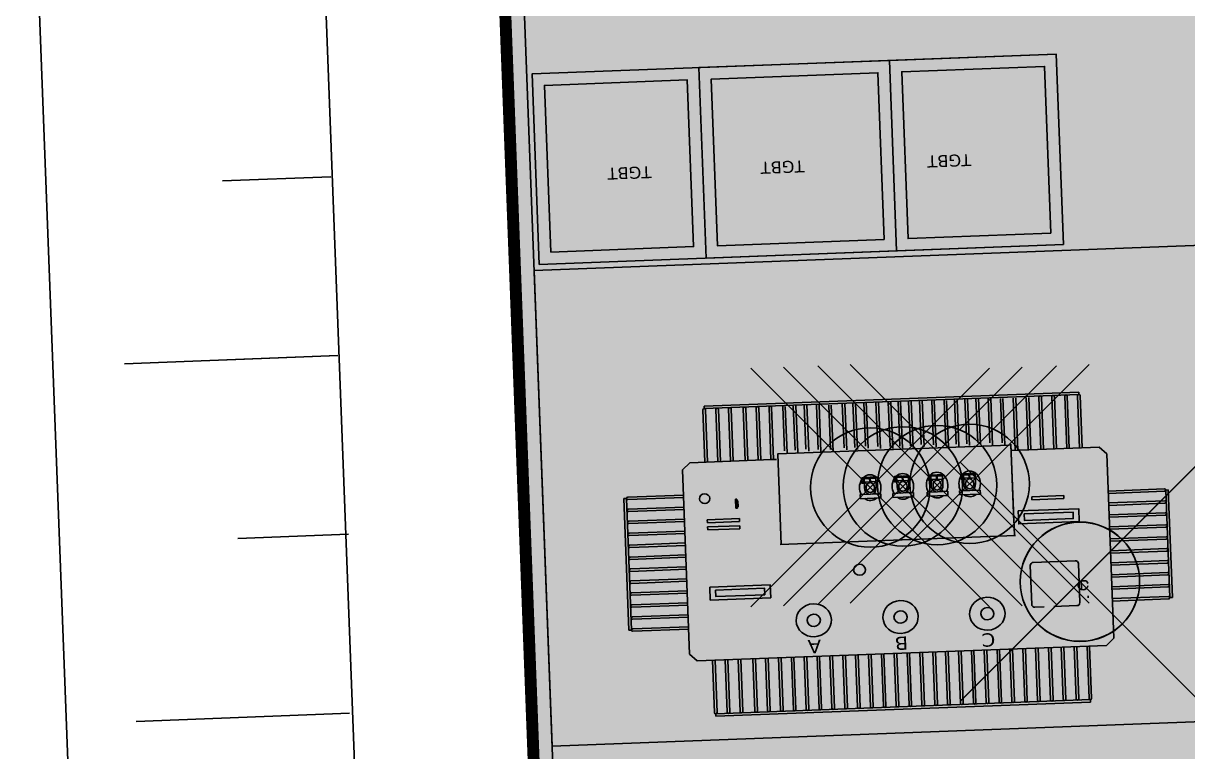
# Model space of a CAD drawing. Header units: metres. Extents: x 1956498 to 1957612, y 2277909 to 2278547.
# Drawn here: x 1956790.986 to 1956795.864, y 2278308.567 to 2278311.62 of the extents above; entities that cross this region are included whole.
import ezdxf
from ezdxf.enums import TextEntityAlignment as Align

# ---------------------------------------------------------------- set-up
doc = ezdxf.new("R2010")
doc.units = ezdxf.units.M
doc.header["$PDMODE"] = 35
doc.header["$PDSIZE"] = 0.5
doc.linetypes.add('Blanc', pattern=[0])
doc.linetypes.add('NASCOSTA', pattern=[9.524999999999999, 6.35, -3.175])
for name, color, linetype in [('PVcase Transformers', 7, 'Continuous'), ('UBS-100-Postes', 8, 'Continuous'), ('UBS_400_DETAIL POSTE HTA TOOLKIT UBS', 7, 'Continuous')]:
    doc.layers.add(name, color=color, linetype=linetype)
doc.styles.get("Standard").update_dxf_attribs({"font": 'verdana.ttf'})
doc.styles.add('UBS-Style de texte', font='verdana.ttf')

# ---------------------------------------------------------------- blocks, each defined once
blk = doc.blocks.new('*U2670')
at = {"layer": 'UBS-100-Postes', "true_color": 0xb0c4d8, "transparency": 33554687}
blk.add_hatch(color=9, dxfattribs=at).paths.add_polyline_path([(0, 3), (5.3, 3), (5.3, 0), (0, 0)])
at = {"layer": 'UBS-100-Postes', "color": 7, "transparency": 33554687, "const_width": 0.05}
blk.add_lwpolyline([(0, 3), (5.3, 3), (5.3, 0), (0, 0)], close=True, dxfattribs=at)
at = {"color": 7, "transparency": 33554687}
blk.add_attdef('NUMEROPOSTE', text='', height=1, dxfattribs=at).set_placement((2, 1.205512531386091), align=Align.MIDDLE_CENTER)
at = {"layer": 'UBS-100-Postes', "color": 7, "transparency": 33554687, "insert": (2.112865852286735, 1.455512531386091), "char_height": 1, "attachment_point": 5, "style": 'UBS-Style de texte'}
blk.add_mtext_dynamic_manual_height_columns('\\pxqc;PDT', width=7.5, gutter_width=7.5, heights=[0], dxfattribs=at)
blk = doc.blocks.new('ISO200H')
for p, q in [((60, 52), (-60, 52)), ((-60, 52), (-60, 32)), ((-60, 32), (0, 32)), ((-34, -50), (-34, 0)), ((0, 32), (60, 32)), ((34, -50), (34, 0)), ((60, 32), (60, 52)), ((-2, -50), (-34, -50)), ((-2, -23.91652148620278), (-2, -50)), ((2, -23.91652148620278), (2, -50)), ((2, -50), (34, -50)), ((46, -23), (34, -23)), ((34, -29.5), (49, -29.5)), ((34, -42.5), (49, -42.5)), ((46, -49), (34, -49)), ((49, -36), (49, -26)), ((49, -36), (49, -46))]:
    blk.add_line(p, q)
at = {"linetype": 'NASCOSTA'}
for p, q in [((-34, -28), (34, -28)), ((-34, -44), (34, -44))]:
    blk.add_line(p, q, dxfattribs=at)
for centre, radius, start, end in [((0, 0), 62.5, 56.30473785288313, 123.6952621471169), ((0, 0), 62.5, 149.2028592017548, 308.371715147057), ((0, 0), 34, 109.7499227956425, 180), ((0, 0), 24, 274.7801918471992, 265.2198081528008), ((0, 0), 34, 0, 70.25007720435748), ((0, 0), 62.5, 321.628284852943, 30.79714079824513), ((46, -26), 3, 0, 90), ((46, -46), 3, 270, 0)]:
    blk.add_arc(centre, radius, start, end)
blk.add_point((0, 0))
blk = doc.blocks.new('A$C0FE71275')
at = {"color": 7, "ltscale": 0.5}
for p, q in [((289.3799513515551, 1836.547185702657), (289.3799513515696, 1641.741561925446)), ((299.4095610535587, 1836.547185702657), (299.4095610535733, 1641.741561925446)), ((339.5279998615588, 1836.547185702657), (339.5279998615588, 1641.741561925446)), ((349.5576095635624, 1836.547185702657), (349.5576095635624, 1641.741561925446)), ((389.6760483715625, 1836.547185702657), (389.6760483715625, 1641.741561925446)), ((399.7056580735662, 1836.547185702657), (399.7056580735662, 1641.741561925446)), ((439.8240968815517, 1836.547185702657), (439.8240968815662, 1641.741561925446)), ((449.8537065835553, 1836.547185702657), (449.8537065835699, 1641.741561925446)), ((489.9721453915554, 1836.547185702657), (489.9721453915699, 1641.741561925446)), ((500.001755093559, 1836.547185702657), (500.0017550935736, 1641.741561925446)), ((540.1201939015591, 1836.547185702657), (540.1201939015591, 1641.741561925446)), ((550.1498036035628, 1836.547185702657), (550.1498036035628, 1641.741561925446)), ((590.2682424115555, 1836.547185702657), (590.2682424115628, 1641.741561925446)), ((600.2978521135519, 1836.547185702657), (600.2978521135665, 1641.741561925446)), ((640.4162909215593, 1836.547185702657), (640.4162909215665, 1641.741561925446)), ((650.4459006235556, 1836.547185702657), (650.4459006235702, 1641.741561925446)), ((690.564339431563, 1836.547185702657), (690.564339431563, 1641.741561925446)), ((700.5939491335594, 1836.547185702657), (700.5939491335594, 1641.741561925446)), ((740.7123879415667, 1836.547185702657), (740.7123879415667, 1641.741561925446)), ((750.7419976435631, 1836.547185702657), (750.7419976435631, 1641.741561925446)), ((790.8604364515559, 1836.547185702657), (790.8604364515704, 1641.741561925446)), ((800.8900461535522, 1836.547185702657), (800.8900461535668, 1641.741561925446)), ((841.0084849615596, 1836.547185702657), (841.0084849615741, 1641.741561925446)), ((851.038094663556, 1836.547185702657), (851.0380946635705, 1641.741561925446)), ((-64.95551335705386, 1562.829614636379), (154.6479331207374, 1562.829614636394)), ((-64.95551335705386, 1553.847222761928), (154.6479331207374, 1553.847222761942)), ((1204.962090879111, 1562.829614636379), (985.3586444013272, 1562.829614636394)), ((1204.962090879111, 1553.847222761928), (985.3586444013272, 1553.847222761942)), ((-64.95551335705386, 1517.917655264129), (154.6479331207374, 1517.917655264129)), ((-64.95551335705386, 1508.935263389678), (154.6479331207374, 1508.935263389671)), ((1204.962090879111, 1517.917655264129), (985.3586444013272, 1517.917655264129)), ((1204.962090879111, 1508.935263389678), (985.3586444013272, 1508.935263389671)), ((-64.95551335705386, 1473.005695891865), (154.6479331207374, 1473.00569589185)), ((-64.95551335705386, 1464.023304017413), (154.6479331207374, 1464.023304017399)), ((1204.962090879111, 1473.005695891865), (985.3586444013272, 1473.00569589185)), ((1204.962090879111, 1464.023304017413), (985.3586444013272, 1464.023304017399)), ((-64.95551335705386, 1421.831205183997), (154.6479331207374, 1421.831205183989)), ((-64.95551335705386, 1412.848813309545), (154.6479331207374, 1412.848813309538)), ((1204.962090879111, 1421.831205183997), (985.3586444013272, 1421.831205183989)), ((1204.962090879111, 1412.848813309545), (985.3586444013272, 1412.848813309538)), ((-64.95551335705386, 1376.919245811725), (154.6479331207374, 1376.919245811725)), ((-64.95551335705386, 1367.936853937274), (154.6479331207374, 1367.936853937266)), ((1204.962090879111, 1376.919245811725), (985.3586444013272, 1376.919245811725)), ((1204.962090879111, 1367.936853937274), (985.3586444013272, 1367.936853937266)), ((-64.95551335705386, 1332.007286439462), (154.6479331207374, 1332.007286439457)), ((-64.95551335705386, 1323.024894565011), (154.6479331207374, 1323.024894564996)), ((1204.962090879111, 1332.007286439462), (985.3586444013272, 1332.007286439457)), ((1204.962090879111, 1323.024894565011), (985.3586444013272, 1323.024894564996)), ((-64.95551335705386, 1287.095327067198), (154.6479331207374, 1287.095327067185)), ((-64.95551335705386, 1278.112935192747), (154.6479331207374, 1278.112935192732)), ((1206.540824406431, 1274.994049773471), (1012.402863150579, 1274.258231052876)), ((1206.540824406431, 1283.976441647925), (1020.993038126828, 1283.406963517593)), ((-64.95551335705386, 1242.183367694921), (154.6479331207374, 1242.183367694921)), ((-64.95551335705386, 1233.200975820468), (154.6479331207374, 1233.200975820468)), ((1206.540824406431, 1238.191194176747), (1012.402863150579, 1237.455375456151)), ((1206.540824406431, 1247.1735860512), (1020.993038126828, 1246.604107920868)), ((-64.95551335705386, 1197.271408322656), (154.6479331207374, 1197.271408322656)), ((-64.95551335705386, 1188.289016448203), (154.6479331207374, 1188.289016448191)), ((1209.791160883935, 1200.140784153024), (1015.653199628083, 1199.404965432421)), ((1209.791160883935, 1209.123176027477), (1024.243374604324, 1208.55369789714)), ((-64.95551335705386, 1152.359448950392), (154.6479331207374, 1152.359448950379)), ((-64.95551335705386, 1143.377057075939), (154.6479331207374, 1143.377057075926)), ((1206.540824406431, 1157.308082159097), (1012.402863150579, 1156.572263438502)), ((1206.540824406431, 1166.290474033551), (1020.993038126828, 1165.720995903221)), ((-64.95551335705386, 1107.447489578122), (154.6479331207374, 1107.447489578115)), ((-64.95551335705386, 1098.465097703669), (154.6479331207374, 1098.465097703662)), ((1204.497765872322, 1114.47537984106), (1010.35980461647, 1113.73956112045)), ((1204.497765872322, 1123.457771715513), (1018.949979592719, 1122.888293585176)), ((-64.95551335705386, 1062.535530205851), (154.6479331207374, 1062.535530205851)), ((1208.862493318928, 1066.86038620106), (1014.724532063075, 1066.124567480458)), ((1208.862493318928, 1075.842778075514), (1023.314707039332, 1075.273299945182)), ((-64.95551335705386, 1053.553138331397), (154.6479331207374, 1053.553138331392)), ((-64.95551335705386, 1017.623570833586), (154.6479331207374, 1017.623570833579)), ((1208.862493318928, 1030.057530604341), (1014.724532063075, 1029.321711883746)), ((1208.862493318928, 1039.039922478794), (1023.314707039332, 1038.470444348464)), ((-64.95551335705386, 1008.641178959133), (154.6479331207374, 1008.64117895912)), ((1212.112829796431, 992.0071205806125), (1017.974868540579, 991.271301860017)), ((1212.112829796431, 1000.989512455066), (1026.565043516821, 1000.420034324736)), ((-64.95551335705386, 972.7116114613218), (154.6479331207374, 972.7116114613091)), ((-64.95551335705386, 963.7292195868686), (154.6479331207374, 963.7292195868558)), ((1208.862493318928, 949.1744185866937), (1014.724532063075, 948.438599866091)), ((1208.862493318928, 958.1568104611451), (1023.314707039332, 957.5873323308151)), ((-64.95551335705386, 927.7996520890447), (154.6479331207374, 927.7996520890447)), ((-64.95551335705386, 918.8172602145914), (154.6479331207374, 918.8172602145914)), ((1206.819434784818, 906.3417162686419), (1012.681473528966, 905.6058975480464)), ((1206.819434784818, 915.3241081430951), (1021.271648505215, 914.7546300127651)), ((-64.95551335705386, 882.8876927167803), (154.6479331207374, 882.887692716773)), ((-64.95551335705386, 873.905300842327), (154.6479331207374, 873.9053008423198)), ((1207.701658862687, 872.0339698500629), (1013.563697606834, 871.2981511294602)), ((1207.701658862687, 881.0163617245162), (1022.153872583076, 880.4468835941861)), ((-64.95551335705386, 837.9757333445159), (154.6479331207374, 837.9757333445032)), ((-64.95551335705386, 828.9933414700627), (154.6479331207374, 828.9933414700499)), ((1207.701658862687, 835.2311142533454), (1013.563697606834, 834.4952955327481)), ((1207.701658862687, 844.2135061277968), (1022.153872583076, 843.6440279974668)), ((-64.95551335705386, 793.0637739722442), (154.6479331207374, 793.0637739722388)), ((-64.95551335705386, 784.0813820977855), (154.6479331207374, 784.0813820977855)), ((1210.95199534019, 797.180704229615), (1016.814034084338, 796.4448855090195)), ((1210.95199534019, 806.1630961040682), (1025.40420906058, 805.5936179737382)), ((-64.95551335705386, 748.1518145999744), (154.6479331207374, 748.1518145999744)), ((-64.95551335705386, 739.1694227255211), (154.6479331207374, 739.1694227255211)), ((1207.701658862687, 754.3480022356962), (1013.563697606834, 753.6121835150934)), ((1207.701658862687, 763.3303941101494), (1022.153872583076, 762.7609159798176)), ((-64.95551335705386, 703.23985522771), (154.6479331207374, 703.2398552276954)), ((-64.95551335705386, 694.2574633532568), (154.6479331207374, 694.257463353244)), ((1205.658600328577, 711.5152999176444), (1011.520639072725, 710.7794811970489)), ((1205.658600328577, 720.4976917920976), (1020.110814048974, 719.9282136617676)), ((-64.95551335705386, 658.3278958554383), (154.6479331207374, 658.327895855431)), ((1207.00514941322, 675.1282957965977), (1012.867188157368, 674.3924770760004)), ((1207.00514941322, 684.1106876710492), (1021.45736313361, 683.5412095407191)), ((-64.95551335705386, 649.3455039809851), (154.6479331207374, 649.3455039809796)), ((-64.95551335705386, 613.4159364831667), (154.6479331207374, 613.4159364831667)), ((1207.00514941322, 638.3254401998729), (1012.867188157368, 637.5896214792756)), ((1207.00514941322, 647.3078320743243), (1021.45736313361, 646.7383539439943)), ((-64.95551335705386, 604.4335446087152), (154.6479331207374, 604.4335446087152)), ((1210.255485890724, 600.2750301761498), (1016.117524634872, 599.539211455547)), ((1210.255485890724, 609.257422050603), (1024.707699611114, 608.6879439202658)), ((-64.95551335705386, 568.5039771109023), (154.6479331207374, 568.5039771108968)), ((-64.95551335705386, 559.5215852364508), (154.6479331207374, 559.5215852364436)), ((1207.00514941322, 557.4423281822237), (1012.867188157368, 556.7065094616282)), ((1207.00514941322, 566.424720056677), (1021.45736313361, 565.8552419263451)), ((-64.95551335705386, 523.5920177386379), (154.6479331207374, 523.5920177386251)), ((-64.95551335705386, 514.6096258641865), (154.6479331207374, 514.6096258641719)), ((1204.962090879111, 514.6096258641865), (1010.824129623259, 513.8738071435764)), ((1204.962090879111, 523.5920177386379), (1019.414304599508, 523.0225396083024)), ((-64.95551335705386, 478.6800583663608), (154.6479331207374, 478.6800583663608)), ((-64.95551335705386, 469.6976664919075), (154.6479331207374, 469.6976664919075)), ((1204.962090879111, 478.6800583663608), (985.3586444013272, 478.6800583663608)), ((1204.962090879111, 469.6976664919075), (985.3586444013272, 469.6976664919075)), ((-64.95551335705386, 433.7680989940964), (154.6479331207374, 433.7680989940964)), ((-64.95551335705386, 424.7857071196431), (154.6479331207374, 424.7857071196304)), ((1204.962090879111, 433.7680989940964), (985.3586444013272, 433.7680989940964)), ((1204.962090879111, 424.7857071196431), (985.3586444013272, 424.7857071196304)), ((-64.95551335705386, 388.856139621832), (154.6479331207374, 388.8561396218192)), ((-64.95551335705386, 379.8737477473787), (154.6479331207374, 379.873747747366)), ((1204.962090879111, 388.856139621832), (985.3586444013272, 388.8561396218192)), ((1204.962090879111, 379.8737477473787), (985.3586444013272, 379.873747747366)), ((-64.95551335705386, 343.9441802495421), (154.6479331207374, 343.9441802495548)), ((-64.95551335705386, 334.9617883750889), (154.6479331207374, 334.9617883751016)), ((1204.962090879111, 343.9441802495421), (985.3586444013272, 343.9441802495548)), ((1204.962090879111, 334.9617883750889), (985.3586444013272, 334.9617883751016)), ((-64.95551335705386, 299.0322208772777), (154.6479331207374, 299.0322208772905)), ((-64.95551335705386, 290.0498290028245), (154.6479331207374, 290.0498290028318)), ((1204.962090879111, 299.0322208772777), (985.3586444013272, 299.0322208772905)), ((1204.962090879111, 290.0498290028245), (985.3586444013272, 290.0498290028318)), ((-64.95551335705386, 254.1202615050261), (154.6479331207374, 254.1202615050188)), ((-64.95551335705386, 245.1378696305728), (154.6479331207374, 245.1378696305601)), ((1204.962090879111, 254.1202615050261), (985.3586444013272, 254.1202615050133)), ((1204.962090879111, 245.1378696305728), (985.3586444013272, 245.1378696305601)), ((339.5279998615588, -36.52643124775568), (339.5279998615588, 159.9633910059092)), ((349.5576095635624, -36.52643124775568), (349.5576095635624, 159.9633910059092)), ((389.6760483715625, -36.52643124775568), (389.6760483715625, 159.9633910059092)), ((399.7056580735516, -36.52643124775568), (399.7056580735662, 159.9633910059092)), ((439.8240968815517, -36.52643124775568), (439.8240968815662, 159.9633910059092)), ((449.8537065835553, -36.52643124775568), (449.8537065835699, 159.9633910059092)), ((489.9721453915554, -36.52643124775568), (489.9721453915699, 159.9633910059092)), ((500.001755093559, -36.52643124775568), (500.0017550935736, 159.9633910059092)), ((540.1201939015591, -36.52643124775568), (540.1201939015591, 159.9633910059092)), ((550.1498036035628, -36.52643124775568), (550.1498036035628, 159.9633910059092)), ((590.2682424115555, -36.52643124775568), (590.2682424115628, 159.9633910059092)), ((600.2978521135519, -36.52643124775568), (600.2978521135665, 159.9633910059092)), ((640.4162909215593, -36.52643124775568), (640.4162909215665, 159.9633910059092)), ((650.4459006235556, -36.52643124775568), (650.4459006235702, 159.9633910059092)), ((690.564339431563, -36.52643124775568), (690.564339431563, 159.9633910059092)), ((700.5939491335594, -36.52643124775568), (700.5939491335594, 159.9633910059092)), ((740.7123879415667, -36.52643124775568), (740.7123879415667, 159.9633910059092)), ((750.7419976435485, -36.52643124775568), (750.7419976435631, 159.9633910059092)), ((790.8604364515559, -36.52643124775568), (790.8604364515704, 159.9633910059092)), ((800.8900461535522, -36.52643124775568), (800.8900461535668, 159.9633910059092))]:
    blk.add_line(p, q, dxfattribs=at)
at = {"color": 7}
for p, q in [((846.0232898126196, 1850.020773514341), (294.3947562024987, 1850.020773514341)), ((294.3947562025132, 1850.020773514349), (294.3947562024987, 1841.03838163989)), ((294.3947562025569, 1841.038381639883), (846.0232898125614, 1841.038381639883)), ((846.0232898126196, 1850.020773514341), (846.0232898126196, 1841.038381639883)), ((154.6479331207374, 1615.917185286387), (183.4830610139907, 1641.741561925446)), ((956.9349850011567, 1641.741561925446), (183.4830610139907, 1641.741561925446)), ((985.7701128944027, 1615.917185286387), (956.9349850011567, 1641.741561925446)), ((154.6479331207374, 185.7877676449698), (154.6479331207374, 1615.917185286387)), ((985.7701128944027, 1328.638889486529), (985.7701128944027, 1615.917185286387)), ((-79.99992791005934, 1558.338418699179), (-79.99992791005934, 249.6290655677913)), ((-69.97031820805569, 1558.338418699179), (-79.99992791005934, 1558.338418699179)), ((-69.97031820805569, 249.6290655677913), (-69.97031820805569, 1558.338418699161)), ((1209.976895730113, 249.6290655678058), (1209.976895730113, 1558.338418699161)), ((1209.976895730113, 1558.338418699179), (1220.006505432117, 1558.338418699179)), ((1220.006505432124, 249.6290655678058), (1220.006505432117, 1558.338418699179)), ((629.3712711269036, 488.9490071014134), (629.3712711269036, 1311.550690094675)), ((1007.341626254507, 1307.110496982488), (629.3712711269036, 1307.738254440395)), ((985.7701128944027, 1312.477586169343), (985.7701128944027, 1328.638889486529)), ((1009.198961384507, 497.6555995924846), (1008.943584958935, 1307.989658994777)), ((1009.198961384507, 493.0812333601189), (629.3712711269036, 492.9584160237519)), ((686.9088612298874, 492.6829006368462), (1012.097838362148, 492.6829006368462)), ((985.7701128944027, 185.7877676449698), (985.7701128944027, 492.6829006368462)), ((-79.99992791005934, 249.6290655677913), (-69.97031820805569, 249.6290655677913)), ((1209.976895730113, 249.629065567804), (1220.006505432117, 249.629065567804)), ((183.4830610139907, 159.9633910059092), (154.6479331207374, 185.7877676449698)), ((956.9349850011567, 159.9633910059092), (985.7701128944027, 185.7877676449698)), ((183.4830610139907, 159.9633910059092), (956.9349850011567, 159.9633910059092)), ((344.5428047125606, -41.01762718498867), (795.8752413026014, -41.01762718498685)), ((344.5428047125024, -50.00001905943463), (344.5428047125024, -41.01762718498139)), ((344.5428047125024, -50.00001905943827), (795.8752413026014, -50.00001905944191)), ((795.8752413026086, -50.00001905944191), (795.8752413026086, -41.01762718498867))]:
    blk.add_line(p, q, dxfattribs=at)
at = {"color": 7, "linetype": 'Continuous'}
for p, q in [((714.0082447861932, 1562.009217909326), (701.4712326587032, 1562.009217909326)), ((701.4712326587032, 1562.009217909326), (701.4712326587032, 1449.729319478654)), ((714.0082447861932, 1449.729319478654), (714.0082447861932, 1562.009217909326)), ((744.081585223641, 1562.204298306999), (731.5445730961364, 1562.204298306999)), ((731.5445730961364, 1562.204298306999), (731.5445730961364, 1449.92439987632)), ((744.081585223641, 1449.92439987632), (744.081585223641, 1562.204298306999)), ((701.4712326587032, 1449.729319478654), (714.0082447861932, 1449.729319478654)), ((731.5445730961364, 1449.92439987632), (744.081585223641, 1449.92439987632)), ((825.3856545541639, 1461.15777772318), (787.5329834884906, 1461.15777772318)), ((787.5329834884906, 1461.15777772318), (787.5329834884906, 1455.847803055447)), ((787.5329834884906, 1455.847803055447), (825.3856545541639, 1455.847803055447)), ((819.1221298462333, 1455.882871569185), (793.1189907026273, 1455.882871569185)), ((793.1189907026273, 1455.882871569185), (793.1189907026273, 1452.637887050019)), ((793.1189907026273, 1452.637887050019), (819.1221298462333, 1452.637887050019)), ((819.1221298462333, 1452.637887050019), (819.1221298462333, 1455.882871569185)), ((825.3856545541639, 1455.847803055447), (825.3856545541639, 1461.15777772318)), ((325.8264154617791, 398.3459511024921), (325.8264154617791, 430.5479897825317)), ((338.3634275892837, 441.7759796255941), (501.3445852467703, 441.7759796255941)), ((513.8815973742749, 430.5479897825317), (513.8815973742749, 284.5841218226633)), ((775.9729722277843, 427.4881612027566), (775.9729722277843, 315.2082627720829)), ((788.5099843552744, 427.4881612027566), (775.9729722277843, 427.4881612027566)), ((788.5099843552744, 315.2082627720829), (788.5099843552744, 427.4881612027566)), ((325.8264154617791, 284.584121822656), (325.8264154617791, 364.185845518492)), ((775.9729722277843, 315.2082627720829), (788.5099843552744, 315.2082627720829)), ((501.3445852467703, 273.3561319795863), (338.3634275892837, 273.3561319795863)), ((395.046503089121, 265.4700934005505), (428.7191164938049, 265.4700934005505)), ((428.7191164938049, 265.4700934005505), (395.046503089121, 265.4700934005505)), ((428.7191164938049, 265.4700934005505), (428.7191164938049, 254.5399773801146)), ((365.1821043662931, 243.3119875370394), (356.583515216611, 243.3119875370394))]:
    blk.add_line(p, q, dxfattribs=at)
at = {"color": 7}
for points in [[(461.5790230062121, 1562.710459532922), (407.5790230066268, 1562.710459532922), (407.5790230066268, 1351.210459532922), (461.5790230062121, 1351.210459532922)], [(448.0790230066268, 1542.460459532922), (421.0790230062121, 1542.460459532922), (421.0790230062121, 1371.460459532922), (448.0790230066268, 1371.460459532922)], [(731.5790230066268, 476.3305745542984), (677.5790230066268, 476.3305745542984), (677.5790230066268, 264.8305745542984), (731.5790230066268, 264.8305745542984)], [(718.0790230062121, 456.0805745542984), (691.0790230066268, 456.0805745542984), (691.0790230066268, 285.0805745542984), (718.0790230062121, 285.0805745542984)]]:
    blk.add_lwpolyline(points, close=True, dxfattribs=at)
at = {"color": 7, "ltscale": 0.5}
for centre, major_axis, ratio, start_param, end_param in [((294.3947562025569, 1836.547185702657), (-5.014804850999554, 1.728475149929595e-12), 0.8955873799019816, 3.141592653590178, 6.283185307179971), ((344.5428047125606, 1836.547185702657), (5.014804850999554, 4.574607634987724e-12), 0.8955873799019816, -1.018518602791119e-12, 3.141592653588774), ((394.6908532225498, 1836.547185702657), (-5.01480485100037, 5.269974694219646e-13), 0.8955873799018359, 3.14159265358991, 6.283185307179703), ((444.8389017325535, 1836.547185702657), (5.014804850999554, 4.574607634987724e-12), 0.8955873799019816, -1.018518602791119e-12, 3.141592653588774), ((494.9869502425572, 1836.547185702657), (-5.01480485100037, 5.269974694219646e-13), 0.8955873799018359, 3.14159265358991, 6.283185307179703), ((545.1349987525609, 1836.547185702657), (5.014804850999554, 4.574607634987724e-12), 0.8955873799019816, -1.018518602791119e-12, 3.141592653588774), ((595.2830472625501, 1836.547185702657), (-5.01480485100037, 5.269974694219646e-13), 0.8955873799018359, 3.14159265358991, 6.283185307179703), ((645.4310957725538, 1836.547185702657), (5.014804850999554, 4.574607634987724e-12), 0.8955873799019816, -1.018518602791119e-12, 3.141592653588774), ((695.5791442825575, 1836.547185702657), (-5.01480485100037, 5.269974694219646e-13), 0.8955873799018359, 3.14159265358991, 6.283185307179703), ((745.727192792554, 1836.547185702657), (-5.014804850999554, 1.728475149929595e-12), 0.8955873799019816, 3.141592653590178, 6.283185307179971), ((795.8752413025577, 1836.547185702657), (-5.01480485100037, 5.269974694219646e-13), 0.8955873799018359, 3.14159265358991, 6.283185307179703), ((846.0232898125614, 1836.547185702657), (-5.014804850999554, 1.728475149929595e-12), 0.8955873799019816, 3.141592653590178, 6.283185307179971), ((-64.95551335705386, 1558.338418699161), (5.01480485100037, 3.315227415660902e-12), 0.8955873799018359, 1.570796326794305, 4.712388980384098), ((1204.962090879111, 1558.338418699161), (5.01480485100037, 6.272134019944502e-13), 0.8955873799021623, 4.712388980384577, 7.85398163397437), ((-64.95551335705386, 1513.426459326911), (5.01480485100037, 3.315227415660902e-12), 0.8955873799018359, 1.570796326794305, 4.712388980384098), ((1204.962090879111, 1513.426459326911), (5.01480485100037, 3.315227415660902e-12), 0.8955873799018359, 4.712388980384097, 7.85398163397389), ((-64.95551335705386, 1468.514499954639), (-5.01480485100037, 1.075570365398701e-11), 0.8955873799018359, -1.570796326792976, 1.570796326796817), ((1204.962090879111, 1468.514499954639), (-5.01480485100037, 1.075570365398701e-11), 0.8955873799018359, 1.570796326796817, 4.71238898038661), ((-64.95551335705386, 1417.340009246771), (5.01480485100037, 6.272134019944502e-13), 0.8955873799021623, 1.570796326794784, 4.712388980384578), ((1204.962090879111, 1417.340009246771), (5.01480485100037, 3.315227415660902e-12), 0.8955873799018359, 4.712388980384097, 7.85398163397389), ((-64.95551335705386, 1372.428049874507), (5.01480485100037, 3.315227415660902e-12), 0.8955873799018359, 1.570796326794305, 4.712388980384098), ((1204.962090879111, 1372.428049874507), (5.01480485100037, 5.207081520557048e-12), 0.8955873799021621, 4.71238898038376, 7.853981633973553), ((-64.95551335705386, 1327.516090502237), (5.01480485100037, 6.272134019944502e-13), 0.8955873799021623, 1.570796326794784, 4.712388980384578), ((1204.962090879111, 1327.516090502237), (5.01480485100037, 7.896209044585412e-12), 0.8955873799018357, 4.712388980383279, 7.853981633973072), ((-64.95551335705386, 1282.604131129965), (-5.014804850999553, 8.87053061126091e-12), 0.895587379901982, -1.570796326793476, 1.570796326796317), ((-64.95551335705386, 1237.692171757701), (5.014804850999554, 5.205968010194282e-12), 0.8955873799019818, 1.570796326793967, 4.71238898038376), ((-64.95551335705386, 1192.780212385436), (5.014804850999554, 5.205968010194282e-12), 0.8955873799019818, 1.570796326793967, 4.71238898038376), ((-64.95551335705386, 1147.868253013159), (-5.014804850999554, 8.86830359053708e-12), 0.8955873799019818, -1.570796326793313, 1.57079632679648), ((-64.95551335705386, 1102.956293640895), (5.014804850999554, 5.205968010194282e-12), 0.8955873799019818, 1.570796326793967, 4.71238898038376), ((-64.95551335705386, 1058.04433426863), (5.014804850999553, 2.51795399652827e-12), 0.8955873799023084, 1.570796326794447, 4.71238898038424), ((-64.95551335705386, 1013.13237489636), (-5.014804850999554, 8.86830359053708e-12), 0.8955873799019818, -1.570796326793313, 1.57079632679648), ((-64.95551335705386, 968.2204155240888), (5.014804850999554, 5.205968010194282e-12), 0.8955873799019818, 1.570796326793967, 4.71238898038376), ((-64.95551335705386, 923.3084561518244), (5.014804850999553, 2.51795399652827e-12), 0.8955873799023084, 1.570796326794447, 4.71238898038424), ((-64.95551335705386, 878.39649677956), (-5.014804850999554, 8.86830359053708e-12), 0.8955873799019818, -1.570796326793313, 1.57079632679648), ((-64.95551335705386, 833.4845374072829), (5.014804850999554, 5.205968010194282e-12), 0.8955873799019818, 1.570796326793967, 4.71238898038376), ((-64.95551335705386, 788.5725780350185), (5.014804850999553, 2.51795399652827e-12), 0.8955873799023084, 1.570796326794447, 4.71238898038424), ((-64.95551335705386, 743.6606186627541), (-5.014804850999554, 8.86830359053708e-12), 0.8955873799019818, -1.570796326793313, 1.57079632679648), ((-64.95551335705386, 698.7486592904825), (5.014804850999554, 5.205968010194282e-12), 0.8955873799019818, 1.570796326793967, 4.71238898038376), ((-64.95551335705386, 653.8366999182126), (5.014804850999553, 2.51795399652827e-12), 0.8955873799023084, 1.570796326794447, 4.71238898038424), ((-64.95551335705386, 608.9247405459482), (-5.014804850999554, 8.86830359053708e-12), 0.8955873799019818, -1.570796326793313, 1.57079632679648), ((-64.95551335705386, 564.0127811736838), (5.014804850999554, 5.205968010194282e-12), 0.8955873799019818, 1.570796326793967, 4.71238898038376), ((-64.95551335705386, 519.1008218014049), (-5.014804850999554, 8.86830359053708e-12), 0.8955873799019818, -1.570796326793313, 1.57079632679648), ((-64.95551335705386, 474.1888624291405), (-5.014804850999554, 8.86830359053708e-12), 0.8955873799019818, -1.570796326793313, 1.57079632679648), ((-64.95551335705386, 429.2769030568761), (5.014804850999554, 5.205968010194282e-12), 0.8955873799019818, 1.570796326793967, 4.71238898038376), ((-64.95551335705386, 384.364943684599), (-5.014804850999554, 8.86830359053708e-12), 0.8955873799019818, -1.570796326793313, 1.57079632679648), ((1204.962090879111, 384.364943684599), (5.01480485100037, 7.896209044585412e-12), 0.8955873799018357, 4.712388980383279, 7.853981633973072), ((-64.95551335705386, 339.4529843123219), (5.014804850999554, 5.205968010194282e-12), 0.8955873799019818, 1.570796326793967, 4.71238898038376), ((1204.962090879111, 339.4529843123219), (5.014804850999553, 2.51795399652827e-12), 0.8955873799023084, 4.71238898038424, 7.853981633974033), ((-64.95551335705386, 294.5410249400447), (5.014804850999553, 2.51795399652827e-12), 0.8955873799023084, 1.570796326794447, 4.71238898038424), ((1204.962090879111, 294.5410249400447), (5.014804850999554, 5.205968010194282e-12), 0.8955873799019818, 4.71238898038376, 7.853981633973553), ((-64.95551335705386, 249.6290655678004), (-5.014804850999554, 8.86830359053708e-12), 0.8955873799019818, -1.570796326793313, 1.57079632679648), ((1204.962090879111, 249.6290655678004), (-5.014804850999554, 8.86830359053708e-12), 0.8955873799019818, 1.57079632679648, 4.712388980386273), ((444.8389017325535, -36.52643124775568), (-5.014804850999554, 1.728475149929595e-12), 0.8955873799019816, 3.845812557301542e-13, 3.141592653590178), ((494.9869502425572, -36.52643124775568), (-5.01480485100037, 5.269974694219646e-13), 0.8955873799018359, 1.172395514004165e-13, 3.14159265358991), ((545.1349987525609, -36.52643124775568), (5.014804850999554, 4.574607634987724e-12), 0.8955873799019816, 3.141592653588774, 6.283185307178567), ((595.2830472625501, -36.52643124775568), (-5.01480485100037, 5.269974694219646e-13), 0.8955873799018359, 1.172395514004165e-13, 3.14159265358991), ((645.4310957725538, -36.52643124775568), (5.014804850999554, 4.574607634987724e-12), 0.8955873799019816, 3.141592653588774, 6.283185307178567), ((695.5791442825575, -36.52643124775568), (-5.01480485100037, 5.269974694219646e-13), 0.8955873799018359, 1.172395514004165e-13, 3.14159265358991), ((745.727192792554, -36.52643124775568), (5.014804850999554, 4.574607634987724e-12), 0.8955873799019816, 3.141592653588774, 6.283185307178567), ((795.8752413025577, -36.52643124775568), (-5.01480485100037, 5.269974694219646e-13), 0.8955873799018359, 1.172395514004165e-13, 3.14159265358991)]:
    blk.add_ellipse(centre, major_axis=major_axis, ratio=ratio, start_param=start_param, end_param=end_param, dxfattribs=at)
at = {"color": 7, "linetype": 'Continuous'}
for centre, major_axis, ratio, start_param, end_param in [((833.0522160242617, 1568.433691959966), (20.60308737006963, 1.863206964146481e-12), 0.8955873799019691, 1.570796326794815, 7.853981633974401), ((510.4370994223427, 1037.583759499053), (23.12506938686938, 8.383878961372643e-13), 0.8955873799020186, 1.570796326794864, 7.85398163397445)]:
    blk.add_ellipse(centre, major_axis=major_axis, ratio=ratio, start_param=start_param, end_param=end_param, dxfattribs=at)
at = {"color": 7}
for centre, major_axis, ratio, start_param, end_param in [((306.228396241786, 1204.008202228486), (-68.95356670124939, 1.692262024960506e-11), 0.8955873799020052, -1.570796326794677, 4.71238898038491), ((306.228396241786, 1204.008202228486), (-25.65755343911333, 3.775810789388908e-13), 0.8955873799019752, -1.570796326794883, 4.712388980384703), ((306.228396241786, 900.852476465685), (-68.95356670124939, 1.084424556149383e-11), 0.8955873799019813, -1.570796326794756, 4.71238898038483), ((306.228396241786, 900.852476465685), (25.65755343911333, 8.31367107314489e-12), 0.8955873799019752, 1.570796326794606, 7.853981633974192), ((306.228396241786, 597.6967507028712), (-68.95356670124939, 1.084424556149383e-11), 0.8955873799019813, -1.570796326794756, 4.71238898038483), ((306.228396241786, 597.6967507028712), (-25.65755343911333, 3.775810789388908e-13), 0.8955873799019752, -1.570796326794883, 4.712388980384703), ((344.5428047125606, -36.52643124775568), (-5.014804850999554, 1.728475149929595e-12), 0.8955873799019816, 3.845812557301542e-13, 3.141592653590178), ((394.6908532225498, -36.52643124775568), (-5.01480485100037, 5.269974694219646e-13), 0.8955873799018359, 1.172395514004165e-13, 3.14159265358991)]:
    blk.add_ellipse(centre, major_axis=major_axis, ratio=ratio, start_param=start_param, end_param=end_param, dxfattribs=at)
at = {"color": 7, "linetype": 'Continuous', "extrusion": (0, 0, -1)}
for centre, major_axis, ratio, start_param, end_param in [((338.3634275892837, 430.5479897825317), (-12.53701212750011, 1.888167734036999e-12), 0.8955873799020249, -1.680877659282487e-13, 1.570796326794762), ((501.3445852467703, 430.5479897825317), (12.53701212750011, 7.127233986853827e-12), 0.8955873799020247, -1.570796326794387, 6.346034808757395e-13), ((338.3634275892837, 284.584121822656), (-12.53701212750011, 9.799658855453272e-12), 0.8955873799020249, 4.71238898038399, 6.283185307178714), ((501.3445852467703, 284.5841218226633), (12.53701212750011, 4.566160154446025e-12), 0.8955873799020246, 4.065636716177323e-13, 1.570796326795223), ((410.2946726888913, 260.401877225162), (-19.27395943823623, 2.770132314232992e-12), 0.895587379902013, -1.429664001097009, 2.843587742608458), ((416.1821043662931, 254.5399773801146), (12.53701212749929, 6.11115578160468e-12), 0.8955873799020834, 5.440092820663267e-13, 1.570796326795333)]:
    blk.add_ellipse(centre, major_axis=major_axis, ratio=ratio, start_param=start_param, end_param=end_param, dxfattribs=at)
at = {"color": 0, "linetype": 'ByBlock'}
for p in [(424.8290230066268, 270.222453020695), (424.8290230066268, 270.222453020695), (425.6775545154233, 270.222453020695)]:
    blk.add_point(p, dxfattribs=at)
at = {"color": 7, "xscale": 0.7200000000000103, "yscale": 0.7200000000000103, "zscale": 0.7200000000000103, "rotation": 90}
for p in [(852.8797080488657, 989.4316161781917), (852.8797080488657, 875.4043880067547), (852.8797080488657, 755.7693328263049), (852.8797080488657, 642.1226754600248)]:
    blk.add_blockref('ISO200H', p, dxfattribs=at)
at = {"color": 7}
for s, width, p in [('A', 0.8955873799024936, (223.9655113617773, 1181.74526567634)), ('B', 0.8955873799024936, (223.9655113617773, 877.94192694493)), ('C', 0.8955873799007308, (223.9655113617773, 573.3470612519068))]:
    blk.add_text(s, height=55.72005389999977, rotation=90, dxfattribs=dict(at, width=width)).set_placement(p)
blk = doc.blocks.new('UBS_PDT C1752')
at = {"const_width": 0.01}
blk.add_lwpolyline([(-2.650002314534504, 1.5), (2.650002314534504, 1.5), (2.650006943556946, -1.5), (-2.649997685453855, -1.5)], close=True, dxfattribs=at)
blk.add_lwpolyline([(-2.570002314518206, 1.42000000004191), (2.570002314518206, 1.42000000004191), (2.570002314518206, -1.419999992183875), (-2.570002314518206, -1.419999992183875)], close=True)
at = {"color": 0}
blk.add_lwpolyline([(-1.269804087234661, 1.42000000004191), (0.7255406997865066, 1.42000000004191), (0.7255406997865066, -1.419999992183875), (-1.269804087234661, -1.419999992183875)], close=True, dxfattribs=at)
at = {"color": 0, "linetype": 'Blanc'}
for points in [[(0.7501352889230475, -0.7994908064720221), (1.549135288922116, -0.7994908064720221), (1.549135288922116, 1.397509193513542), (0.7501352889230475, 1.397509193513542)], [(0.8001352889696136, 1.347509193525184), (1.499135288933758, 1.347509193525184), (1.499135288933758, 0.7485091935377568), (0.8001352889696136, 0.7485091935377568)], [(0.7501352889230475, -0.1004908064496703), (1.549135288922116, -0.1004908064496703), (1.549135288922116, 0.6985091935493983), (0.7501352889230475, 0.6985091935493983)], [(0.8001352889696136, -0.05049080646131188), (1.499135288933758, -0.05049080646131188), (1.499135288933758, 0.6485091935028322), (0.8001352889696136, 0.6485091935028322)], [(0.7501352889230475, -0.7994908064720221), (1.549135288922116, -0.7994908064720221), (1.549135288922116, -0.1004908064496703), (0.7501352889230475, -0.1004908064496703)], [(0.8001352889696136, -0.7494908064836636), (1.499135288933758, -0.7494908064836636), (1.499135288933758, -0.1504908064962365), (0.8001352889696136, -0.1504908064962365)]]:
    blk.add_lwpolyline(points, close=True, dxfattribs=at)
at = {"color": 0, "xscale": 0.001, "yscale": 0.0012, "zscale": 0.001}
blk.add_blockref('A$C0FE71275', (-1.090013110253494, -1.139881346549373), dxfattribs=at)
at = {"char_height": 0.05, "attachment_point": 5, "rotation": 90}
for insert in [(1.119436879409477, 1.005981954571325), (1.119496198138222, 0.3639573254622519), (1.119496198138222, -0.3350426745018922)]:
    blk.add_mtext_dynamic_manual_height_columns('\\pxqc;TGBT', width=0.6, gutter_width=0.025, heights=[0], dxfattribs=dict(at, insert=insert))

msp = doc.modelspace()

# ---------------------------------------------------------------- linework, layer by layer
at = {"layer": 'UBS-100-Postes', "color": 17, "transparency": 33554687}
for p, q in [((1956792.275279693, 2278310.976940677), (1956791.820188658, 2278310.959672931)), ((1956792.275279693, 2278310.976940674), (1956791.820188658, 2278310.959672929)), ((1956792.303716851, 2278310.227479985), (1956791.410001507, 2278310.193569302)), ((1956792.303716851, 2278310.227479983), (1956791.842304702, 2278310.209972393)), ((1956792.348620737, 2278309.478644105), (1956791.885296339, 2278309.461063958)), ((1956792.352357805, 2278308.728246203), (1956791.458642461, 2278308.694335518))]:
    msp.add_line(p, q, dxfattribs=at)
msp.add_lwpolyline([(1956798.658496234, 2278306.415262283), (1956798.381676025, 2278313.710852864, 0.414213562373095), (1956797.344478891, 2278314.672217574), (1956791.948361912, 2278314.467470033, 0.414213562373095), (1956790.986997203, 2278313.4302729), (1956791.263817412, 2278306.134682319, 0.414213562373095), (1956792.301014545, 2278305.173317608), (1956797.697131523, 2278305.37806515, 0.414213562373095)], format="xyb", close=True, dxfattribs=at)
msp.add_lwpolyline([(1956797.451775885, 2278306.569619014), (1956797.19012216, 2278313.465497226), (1956792.193717551, 2278313.275916169), (1956792.455371276, 2278306.380037958)], close=True, dxfattribs=at)

# ---------------------------------------------------------------- block references
at = {"layer": 'PVcase Transformers', "transparency": 33554687, "rotation": 92.17295975193527}
msp.add_blockref('*U2670', (1956796.172341765, 2278307.32164849), dxfattribs=at).add_auto_attribs({'NUMEROPOSTE': '2'})
at = {"layer": 'UBS_400_DETAIL POSTE HTA TOOLKIT UBS', "transparency": 33554687, "rotation": 92.17295973550951}
msp.add_blockref('UBS_PDT C1752', (1956794.572942508, 2278309.912866301), dxfattribs=at)

doc.saveas('drawing.dxf')
